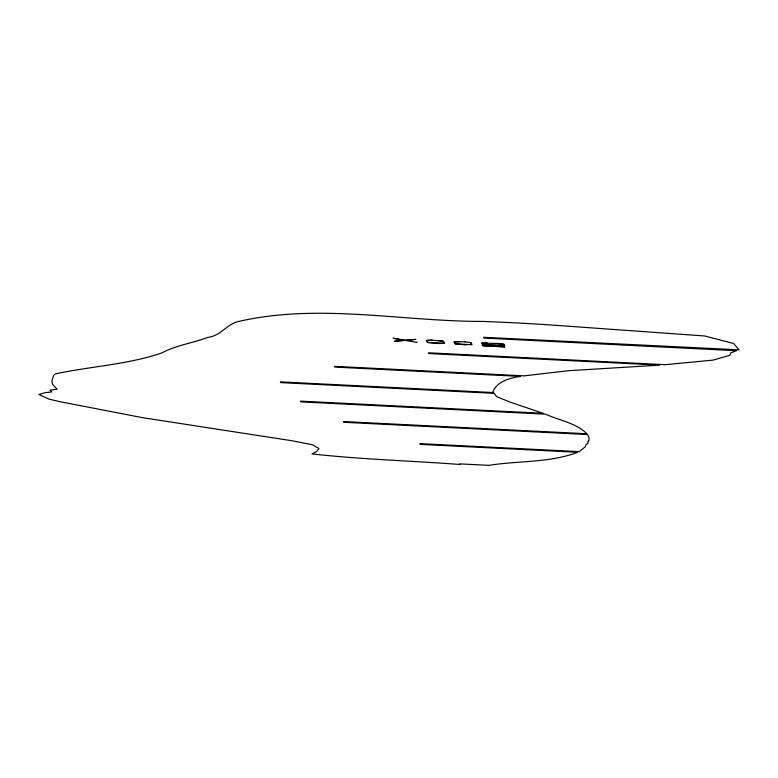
<?xml version="1.0" encoding="UTF-8"?>
<svg xmlns="http://www.w3.org/2000/svg" width="778" height="778" viewBox="0 0 778 778"><rect width="100%" height="100%" fill="white"/><g stroke="black" fill="none" stroke-linecap="round" stroke-linejoin="round"><path stroke-width="1.17" d="M405.552 340.356L415.812 339.383L405.075 340.268L393.133 338.245L404.628 340.307L394.397 341.279L405.124 340.394L417.076 342.417L416.444 342.417M432.16 340.219L427.093 340.443L427.939 342.466L443.713 343.263L442.876 341.241L437.401 340.482M459.73 341.6L454.663 341.824L455.509 343.847L472.032 344.703L471.167 342.631L464.972 341.863M487.291 342.981L481.563 343.137L498.29 343.477L504.251 344.294L504.689 345.344L499.175 345.588L482.885 344.771L483.284 345.724L504.961 346.881L482.564 345.753L482.117 344.664L503.94 345.276L503.522 344.284L498.027 343.526M465.215 341.814L453.914 341.766L454.78 343.837L466.518 344.955M470.437 342.621L471.283 344.644M588.178 441.369L587.867 443.479L586.165 444.481L585.28 446.776L579.231 451.629L419.848 443.635L420.159 444.374L577.655 452.281C549.589 462.998 518.372 460.586 488.944 465.351L459.71 463.882L459.954 464.456C410.648 460.79 361.138 459.37 312.007 453.944L316.636 451.512L318.97 448.517L312.484 444.753L291.857 440.737L142.588 417.669L59.42 401.594L48.946 399.095L38.9 394.524L45.192 392.676L51.873 391.898L50.006 390.225L57.105 389.233L52.622 384.39L51.834 381.181L53.692 375.307L55.462 373.878C90.851 366.282 127.427 364.619 161.882 352.959C176.081 345.199 192.643 343.147 207.726 337.409C219.834 336.154 225.902 325.574 236.687 321.917C317.891 302.661 401.088 321.557 483.362 321.44A222.051 20.121 3.1 0 1 550.056 324.912L704.907 335.999L733.615 343.536L739.1 349.837L483.653 337.312L483.965 338.06L736.572 350.742L730.902 352.765L729.852 355.293L713.134 360.107L665.307 364.688L428.532 352.804L428.843 353.552L659.695 365.135L568.358 370.717L524.197 375.862L334.491 366.341L334.803 367.08L520.472 376.406C510.193 377.845 497.648 381.171 492.989 391.46L493.67 392.579L280.401 381.872L280.712 382.62L494.127 393.328L496.588 396.624L511.272 402.566L543.219 413.312L300.454 401.137L300.765 401.876L545.592 414.168C559.226 420.451 575.953 422.824 586.884 433.764L343.536 421.55L343.847 422.289L587.536 434.523L589.004 437.46L588.936 440.513L588.178 441.369M444.471 343.322L438.948 343.565L427.21 342.456L426.344 340.385L431.858 340.142L443.606 341.25L444.471 343.322"/></g></svg>
